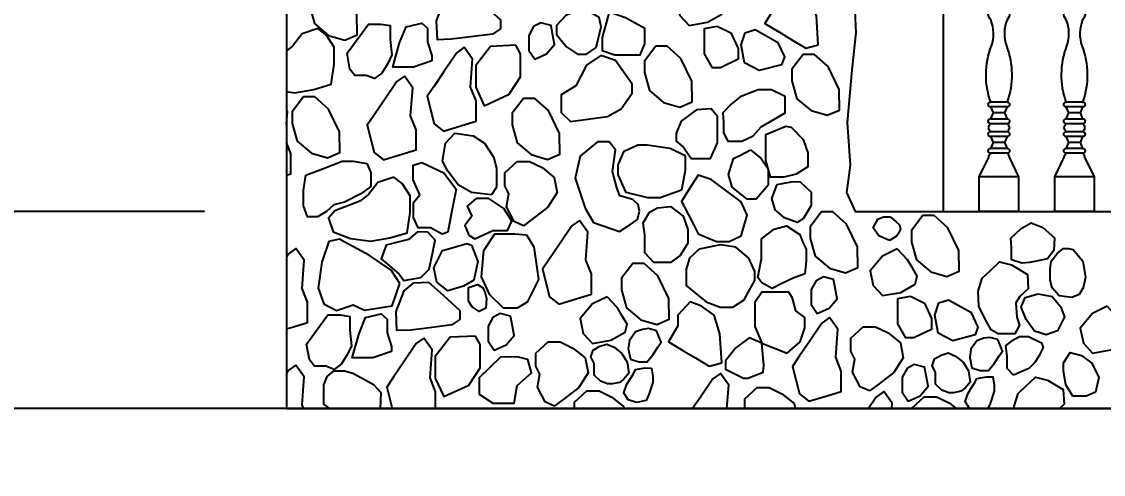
# Model space of a CAD drawing. Header units: millimetres. Extents: x -251401 to 377140, y -30451 to 275830.
# Drawn here: x 219047 to 222342, y -3140 to -1763 of the extents above; entities that cross this region are included whole.
import ezdxf

# ---------------------------------------------------------------- set-up
doc = ezdxf.new("R2010")
doc.units = ezdxf.units.MM
for name, color, linetype in [('0-S1', 1, 'Continuous'), ('0-S3', 3, 'Continuous'), ('0-S8', 8, 'Continuous'), ('A-DIMENSIONS', 30, 'Continuous'), ('A-DOORS', 2, 'Continuous'), ('A-WALL', 4, 'Continuous')]:
    doc.layers.add(name, color=color, linetype=linetype)
doc.styles.add('LEROY', font='simplex.shx')
doc.dimstyles.new('DIM100', dxfattribs={"dimscale": 0, "dimtxt": 220, "dimasz": 180, "dimexe": 220, "dimexo": 250, "dimgap": 1, "dimtad": 1, "dimtoh": 1, "dimlfac": 0.001, "dimzin": 1, "dimdsep": 46, "dimtxsty": 'LEROY', "dimblk1": 'ORIGIN', "dimblk2": 'ORIGIN', "dimsah": 1, "dimcen": 0.18, "dimclrd": 30, "dimclre": 30, "dimclrt": 7, "dimazin": 0, "dimtfac": 1, "dimtix": 1, "dimtmove": 1, "dimatfit": 3, "dimfxl": 1, "dimtvp": 1, "dimtolj": 2, "dimtzin": 0, "dimarcsym": 0})

# ---------------------------------------------------------------- blocks, each defined once
blk = doc.blocks.new('2H2H2H2')
at = {"layer": '0-S8', "color": 8}
for points in [[(7380.1, 1107.4), (7385.8, 1195.7), (7403.5, 1252.8), (7442, 1280.1), (7476.6, 1292.9), (7513.6, 1252.8), (7513.6, 1219.8), (7542.5, 1171.6), (7493.2, 1142.1), (7460.3, 1122.3), (7417.8, 1096.8)], [(7729.3, 1308.7), (7773.8, 1286.4), (7811.2, 1241.9), (7801.7, 1196.6), (7773.8, 1166.3), (7717.6, 1176), (7674.4, 1200.8), (7667.7, 1225.1), (7681.9, 1248.3), (7698, 1274.7)], [(8785.8, 1200.1), (8819.3, 1269.6), (8861.1, 1306.6), (8895.7, 1306.6), (8930.2, 1261.6), (8930.2, 1226.3), (8915, 1171.6), (8871.6, 1135.5), (8822.5, 1121), (8784.8, 1137.1)], [(8444.1, 1270), (8398.5, 1228.8), (8348.4, 1183.4), (8348.4, 1155.8), (8372.7, 1139.5), (8456.1, 1129.2), (8498.3, 1124), (8540.3, 1122.3), (8542.6, 1180.1), (8518.4, 1243), (8488.2, 1267.8)], [(8017.1, 1206.2), (8038.7, 1129.2), (8038.7, 1090.2), (7999.8, 1076.4), (7922.7, 1076.4), (7908.9, 1110.1), (7908.9, 1156.8), (7966.9, 1188.8)], [(8069, 1202.7), (8095.8, 1218.3), (8149.5, 1196.6), (8177.2, 1165.5), (8177.2, 1138.7), (8146.9, 1101.5), (8114, 1079), (8086.3, 1079), (8056.9, 1098.9), (8041.5, 1161.8), (8047.5, 1190.4)], [(7572.5, 1153.5), (7504.4, 1115.7), (7483, 1070.4), (7491.8, 1046.4), (7559.9, 1028.8), (7604.6, 1052.1), (7614.7, 1106.9), (7602.7, 1144)], [(7688.4, 1164.2), (7646.2, 1143.4), (7624.1, 1096.2), (7624.1, 1063.4), (7678.3, 1037.6), (7702.3, 1037.6), (7726.8, 1079.8), (7726.8, 1127.7), (7726.8, 1157.3)], [(8225.6, 1174.5), (8247.6, 1162.5), (8262.2, 1135.8), (8262.2, 1090.2), (8243.9, 1063), (8207.7, 1079.2), (8183.1, 1108), (8189.4, 1141), (8194.2, 1166.2)], [(8556.7, 1058.5), (8613.4, 1039.1), (8676, 1039.1), (8655.2, 1113.6), (8635.7, 1161.9), (8587.8, 1173), (8570.2, 1157.5), (8570.2, 1115.5), (8556.9, 1074.3)], [(8691, 1050.6), (8709.3, 1021.2), (8731.5, 1004.2), (8757, 1014), (8791.6, 1014), (8806.7, 1033), (8815.2, 1081.3), (8750.4, 1170.2), (8712.5, 1170.2), (8683.8, 1165.6), (8683.8, 1123.8), (8678.9, 1076.2)], [(7765.4, 996.2), (7798.9, 1065.7), (7840.7, 1102.7), (7875.2, 1102.7), (7909.8, 1057.7), (7909.8, 1022.4), (7894.5, 967.8), (7851.1, 931.6), (7802.1, 917.2), (7764.3, 933.2)], [(8301, 1105.8), (8378, 1102.5), (8423.6, 1044), (8423.6, 977.8), (8397.6, 921.4), (8321.5, 956.6), (8286.9, 1009.3), (8286.9, 1079.8)], [(8458.2, 1099.5), (8481.4, 1082.7), (8519.3, 1026.9), (8549.3, 982.7), (8571.2, 950.6), (8549.8, 866.9), (8521.4, 844.8), (8465.6, 861.7), (8422.3, 874.7), (8422.4, 936.4), (8439.2, 978.5), (8433, 1063.9)], [(7316.1, 971.6), (7349.6, 1041.1), (7391.4, 1078.1), (7426, 1078.1), (7460.5, 1033.1), (7460.5, 997.8), (7445.3, 943.2), (7401.9, 907), (7352.8, 892.6), (7315.1, 908.6)], [(7980.6, 912.2), (7946.5, 959.5), (7946.5, 986.9), (7998.1, 1059.4), (8042.1, 1074.8), (8086.1, 1045.1), (8119, 982.5), (8163, 955.1), (8163, 901.3), (8134.4, 873.8), (8022.3, 889.2)], [(8640.7, 1012), (8663.9, 995.2), (8701.8, 939.4), (8731.9, 895.1), (8753.7, 863), (8732.4, 779.4), (8703.9, 757.3), (8648.1, 774.1), (8604.9, 787.2), (8604.9, 848.9), (8621.8, 891), (8615.5, 976.4)], [(7523, 969.9), (7562.8, 970.4), (7618, 948.8), (7645.4, 926.7), (7670.4, 900.5), (7669.3, 871.5), (7669.3, 839.1), (7655.6, 814.1), (7612.9, 814.1), (7578.8, 830.6), (7553.7, 857.3), (7523, 875.5), (7480.8, 900.5), (7480.8, 927.8), (7480.8, 950)], [(8168.5, 837.6), (8202, 907.1), (8243.8, 944), (8278.4, 944), (8312.9, 899.1), (8312.9, 863.7), (8297.7, 809.1), (8254.3, 773), (8205.2, 758.5), (8167.5, 774.6)], [(8837.9, 842), (8871.4, 911.5), (8913.2, 948.4), (8947.8, 948.4), (8982.3, 903.4), (8982.3, 868.1), (8967.1, 813.5), (8923.7, 777.3), (8874.6, 762.9), (8836.9, 779)], [(7751.4, 909.1), (7798.2, 875.3), (7813.4, 838.6), (7813.4, 814.1), (7790.3, 796.1), (7767.3, 761.5), (7724, 761.5), (7708.9, 761.5), (7686.6, 809), (7686.6, 848.6), (7686.6, 889), (7706.7, 912)], [(7463.2, 856.9), (7426.3, 818.5), (7411.8, 778), (7411.8, 736.1), (7448, 713.6), (7485, 704.2), (7525.5, 704.2), (7540, 755.6), (7540, 805.5), (7540, 834.5), (7479.2, 859.1)], [(8375.8, 650.3), (8436.6, 658), (8477, 681.4), (8508.6, 722.7), (8525.1, 753.3), (8515.4, 807.8), (8486.7, 838.4), (8430.8, 830.6), (8397.2, 808.3), (8368.5, 764.5), (8360.2, 730.5), (8360.2, 673.6)], [(7831.4, 792.3), (7786, 770), (7786, 724.7), (7796.8, 664.9), (7861.7, 641.9), (7899.1, 641.9), (7965.4, 657.7), (7989.9, 711), (7989.9, 741.9), (7971.2, 783.7), (7930.1, 802.4), (7901.3, 802.4)], [(7925, 600.7), (7928.6, 621.2), (7944.9, 636.1), (7984.6, 647.8), (7993.5, 671.6), (8006.4, 722), (7997.9, 787.8), (8016.6, 811.6), (8052.4, 811.6), (8105.7, 767.9), (8120.5, 701.6), (8090.4, 610.2), (8064.3, 566.6), (7985.4, 539.3), (7954.2, 559.8), (7930.5, 575.3)], [(7586.3, 787.4), (7554.5, 761.4), (7532.7, 729.9), (7532.7, 680.3), (7568.9, 637.6), (7596.5, 637.6), (7642.8, 673.8), (7653.7, 712.2), (7638.5, 760.7), (7618.9, 770.1)], [(8278.2, 556.7), (8306.6, 569.4), (8329.8, 613.9), (8322.2, 653.9), (8334.9, 678.1), (8334.9, 717.6), (8297.4, 752), (8260, 752), (8221.5, 733.3), (8184.1, 703.4), (8175.4, 657.4), (8203.8, 612.9), (8252.4, 575.5)], [(8525.8, 530.5), (8561.2, 550), (8598.7, 550), (8613.2, 581.6), (8613.2, 627.2), (8593.9, 650.6), (8613.7, 696.4), (8613.7, 741), (8587.3, 748.6), (8520.3, 717.7), (8483.3, 667.5), (8497, 596.5), (8508.4, 537.4)], [(8754.7, 745.9), (8743.2, 719), (8743.2, 676.2), (8773.7, 653.7), (8822.7, 628.1), (8855.4, 619.7), (8877.9, 599.4), (8905.7, 583.5), (8936.2, 583.5), (8948.1, 617), (8948.1, 664.3), (8940.6, 710.2), (8887.2, 730.9), (8830.5, 752.9), (8797.1, 752.9)], [(7615.4, 525.9), (7596.8, 588.4), (7615.4, 628.9), (7650.8, 655.5), (7706.8, 697.7), (7746, 710.8), (7775.3, 664.5), (7796.7, 630.5), (7765.5, 570.1), (7745.9, 532.3), (7689.8, 508.3), (7651.6, 508.3)], [(8672.6, 704.3), (8721.2, 688.4), (8750.3, 651.3), (8776, 631.3), (8820.6, 614.1), (8852.8, 601.8), (8871.5, 579.8), (8857.8, 538.1), (8805.2, 518.1), (8742.9, 509.6), (8685.1, 519.3), (8632.5, 535.3), (8622.8, 596.4), (8622.8, 647.8), (8648, 685.5)], [(7436.1, 691.1), (7402.3, 659), (7402.3, 618.3), (7426.3, 577.6), (7444.7, 566.2), (7483.1, 580.5), (7511.8, 604.5), (7522.1, 639.5), (7504.9, 681.9), (7463, 690.5)], [(8426.4, 516.3), (8371.6, 541.6), (8326.4, 541.6), (8313.7, 570), (8338.1, 608.6), (8383.3, 639.5), (8422.3, 639.5), (8449.2, 616.2), (8434.9, 585.2), (8457, 557), (8444.9, 527.4)], [(7260.7, 492), (7294.2, 561.5), (7336, 598.5), (7370.6, 598.5), (7405.1, 553.5), (7405.1, 518.2), (7389.8, 463.6), (7346.5, 427.4), (7297.4, 413), (7259.7, 429)], [(7830.2, 615), (7791.4, 585.4), (7777.1, 545.4), (7777.1, 503.8), (7800.5, 465.6), (7830.2, 444.5), (7880.9, 444.5), (7908.3, 474.2), (7908.3, 527.8), (7914, 565.4), (7894.6, 597.9), (7870.1, 611)], [(6696, 551.3), (6660.6, 519.6), (6662.5, 481.6), (6682.1, 456.3), (6720.7, 448.1), (6738.1, 444.4), (6760, 442.4), (6791.6, 452.5), (6791.6, 489.9), (6793.5, 518.3), (6761.9, 548.1), (6732.1, 565.2)], [(6952, 480.9), (6985.5, 550.4), (7027.3, 587.3), (7061.9, 587.3), (7096.4, 542.4), (7096.4, 507), (7081.2, 452.4), (7037.8, 416.3), (6988.7, 401.8), (6951, 417.9)], [(7163.4, 511.7), (7195.3, 526.2), (7213, 549.7), (7199, 576.7), (7181.1, 583.5), (7161.6, 583.5), (7143.6, 569.5), (7132.5, 559.6), (7130, 546), (7136.8, 531.5), (7141.7, 524.4)], [(8107.1, 572.8), (8130.3, 556), (8168.2, 500.2), (8198.3, 456), (8220.1, 423.9), (8198.8, 340.2), (8170.3, 318.1), (8114.5, 335), (8071.2, 348), (8071.3, 409.7), (8088.2, 451.8), (8081.9, 537.2)], [(7427.2, 505.6), (7417.5, 485.5), (7417.5, 448.7), (7421.4, 409.8), (7456.3, 396.9), (7488.7, 381.4), (7520.7, 366), (7552.2, 382.7), (7563.8, 398.8), (7552.8, 455.8), (7552.8, 480.4), (7552.8, 517.2), (7514.6, 545.7), (7477.1, 556.1), (7447.3, 536.7), (7436.2, 529.4)], [(8268.9, 528.5), (8246.5, 492.7), (8231.9, 392.6), (8266.5, 323.5), (8296.9, 305.3), (8338.7, 305.3), (8380.6, 346.5), (8406.1, 401.1), (8398.8, 481.2), (8365.4, 531.5), (8304.7, 531.5)], [(8569.3, 537.1), (8600.9, 538), (8628.5, 514.3), (8661.1, 506.1), (8696.1, 497.2), (8711.3, 456.3), (8686.2, 434.8), (8656.5, 409.3), (8642.5, 390.4), (8590.5, 398.6), (8565.1, 424.4), (8556.5, 466.7), (8547.2, 512.2)], [(7591.4, 457.6), (7631.4, 491), (7678.3, 498.9), (7743.3, 485.2), (7772.2, 457.8), (7782.3, 424.6), (7782.3, 374.8), (7747.7, 346.6), (7721.7, 325.5), (7679.1, 309.1), (7640.8, 309.1), (7605.4, 331.4), (7586.6, 366.1), (7573.8, 389.8), (7573.8, 417.3)], [(8436.2, 497), (8417.3, 448), (8429.4, 391.1), (8460.4, 372.2), (8508.6, 358.4), (8542.2, 385.1), (8551.4, 428.4), (8524.2, 481.6), (8478.2, 494.3), (8450.3, 502.1)], [(8654.3, 381), (8681.3, 421.4), (8746.8, 465.7), (8822.3, 506.9), (8838.7, 515.8), (8870.4, 508.3), (8892.3, 445.6), (8903.7, 366.6), (8885.6, 318.6), (8847.1, 298.6), (8796.7, 316.2), (8762.4, 300.1), (8677.7, 312.4)], [(6603.6, 484), (6574.9, 448.6), (6565.9, 399.2), (6573.8, 367.2), (6586.1, 347.5), (6607.5, 338), (6646.3, 343.6), (6667.6, 367.7), (6673.8, 391.3), (6673.8, 426.7), (6671, 449.2), (6651.9, 473.3), (6633.3, 486.8), (6617.6, 487.4)], [(7140, 486.5), (7184.6, 464.2), (7222, 419.7), (7212.5, 374.3), (7184.6, 344.1), (7128.4, 353.8), (7085.2, 378.6), (7078.5, 402.9), (7092.6, 426.1), (7108.8, 452.5)], [(6791.6, 437.5), (6743.3, 408.5), (6740.8, 364.2), (6765.8, 340.9), (6778.7, 322.3), (6775.5, 278.1), (6767.4, 253.9), (6781.9, 228.1), (6803.7, 228.1), (6832.7, 228.1), (6853.6, 239.4), (6871.4, 272.4), (6891.5, 311.9), (6893.1, 357.8), (6881, 397.2), (6856.9, 419.8), (6828.3, 446.4)], [(7835.4, 335.1), (7868.9, 404.6), (7910.7, 441.6), (7945.2, 441.6), (7979.8, 396.6), (7979.8, 361.3), (7964.5, 306.7), (7921.1, 270.5), (7872.1, 256.1), (7834.3, 272.1)], [(7364.7, 401), (7386.7, 388.9), (7401.4, 362.2), (7401.4, 316.6), (7383.1, 289.4), (7346.9, 305.7), (7322.3, 334.5), (7328.6, 367.5), (7333.4, 392.7)], [(8390.9, 335.2), (8392.7, 306.1), (8413.4, 295.8), (8434.2, 309.9), (8445.6, 327.5), (8445.6, 351.3), (8445, 368.6), (8418.2, 378), (8402.6, 368.9), (8396.1, 355.2)], [(8567.4, 385), (8521.9, 343.8), (8471.7, 298.4), (8471.7, 270.8), (8496.1, 254.5), (8579.4, 244.2), (8621.6, 239), (8663.6, 237.3), (8665.9, 295.1), (8641.8, 358), (8611.6, 382.8)], [(6710.2, 348.9), (6668.3, 340.9), (6642.5, 311.1), (6630.5, 279.7), (6651.4, 237), (6686.1, 224.9), (6721.5, 236.2), (6747.3, 270.8), (6762.6, 308.7), (6750.5, 338.4)], [(6983.3, 331.3), (6915.2, 293.5), (6893.8, 248.2), (6902.6, 224.2), (6970.7, 206.6), (7015.4, 229.9), (7025.5, 284.7), (7013.5, 321.8)], [(7099.2, 342), (7057, 321.2), (7034.9, 274), (7034.9, 241.2), (7089.1, 215.4), (7113.1, 215.4), (7137.6, 257.6), (7137.6, 305.5), (7137.6, 335.1)], [(7469.6, 354.9), (7552.3, 354.9), (7573, 322.5), (7573, 250.1), (7551.6, 199.5), (7475, 168.9), (7434.9, 203.2), (7421.1, 245.5), (7421.1, 277.5), (7448.1, 298), (7458.3, 335.9)], [(8023.4, 340.7), (8067.9, 318.5), (8105.3, 273.9), (8095.8, 228.6), (8067.9, 198.4), (8011.7, 208.1), (7968.5, 232.8), (7961.8, 257.2), (7976, 280.3), (7992.1, 306.8)], [(6500.4, 311.4), (6545, 289.1), (6582.4, 244.6), (6572.8, 199.3), (6545, 169), (6488.8, 178.7), (6445.6, 203.5), (6438.9, 227.8), (6453, 251), (6469.2, 277.5)], [(7674.3, 139.4), (7679.9, 227.8), (7697.6, 284.8), (7736.2, 312.1), (7770.7, 325), (7807.7, 284.8), (7807.7, 251.9), (7836.6, 203.7), (7787.3, 174.1), (7754.4, 154.3), (7712, 128.8)], [(7346.1, 277.2), (7369.3, 260.3), (7407.2, 204.6), (7437.3, 160.3), (7459.1, 128.2), (7437.8, 44.6), (7409.3, 22.5), (7353.5, 39.3), (7310.2, 52.4), (7310.3, 114), (7327.2, 156.1), (7320.9, 241.6)], [(8348.9, 289.5), (8370.9, 277.5), (8385.6, 250.8), (8385.6, 205.2), (8367.2, 178), (8331.1, 194.2), (8306.4, 223), (8312.7, 256), (8317.5, 281.2)], [(8680.1, 173.5), (8736.7, 154.1), (8799.4, 154.1), (8778.5, 228.6), (8759.1, 276.9), (8711.2, 288), (8693.5, 272.5), (8693.5, 230.6), (8680.3, 189.3)], [(8814.3, 165.6), (8832.6, 136.2), (8854.8, 119.3), (8880.3, 129.1), (8915, 129.1), (8930, 148), (8938.5, 196.3), (8873.8, 285.2), (8835.9, 285.2), (8807.1, 280.6), (8807.1, 238.8), (8802.2, 191.2)], [(7224.4, 53.7), (7252.7, 66.4), (7276, 110.9), (7268.4, 150.9), (7281, 175.1), (7281, 214.6), (7243.6, 249), (7206.1, 249), (7167.7, 230.3), (7130.2, 200.4), (7121.6, 154.4), (7149.9, 109.9), (7198.5, 72.5)], [(7872.8, 236.8), (7897.1, 243.7), (7915.5, 241), (7937.1, 233.7), (7955, 207.3), (7958.7, 182.6), (7952.4, 151), (7927.1, 142.6), (7901.8, 142.6), (7883.9, 164.1), (7869.1, 187.3), (7859.1, 202.1)], [(6785.4, 102.3), (6804.5, 122.6), (6804.5, 159.5), (6808.9, 191.3), (6787.9, 208.5), (6767.5, 219.4), (6739.8, 219.4), (6700, 200.6), (6695.1, 186.3), (6708, 159.5), (6721, 140.7), (6738.5, 121.9)], [(6833.1, 210), (6857.4, 216.8), (6875.8, 214.2), (6897.4, 206.8), (6915.3, 180.5), (6919, 155.7), (6912.7, 124.2), (6887.4, 115.7), (6862.1, 115.7), (6844.2, 137.3), (6829.5, 160.5), (6819.4, 175.2)], [(7546.4, 132), (7551.6, 199.5), (7590.3, 215), (7630.8, 185), (7662.9, 145.7), (7662.9, 120), (7608.2, 92.7), (7594.6, 92.7), (7548, 111.1)], [(8184.1, 7.9), (8212.4, 20.5), (8235.7, 65.1), (8228.1, 105), (8240.7, 129.3), (8240.7, 168.8), (8203.3, 203.2), (8165.8, 203.2), (8127.4, 184.4), (8089.9, 154.6), (8081.3, 108.6), (8109.6, 64), (8158.2, 26.6)], [(8424.3, 220.8), (8501.4, 217.6), (8547, 159), (8547, 92.8), (8520.9, 36.4), (8444.8, 71.6), (8410.2, 124.3), (8410.2, 194.8)], [(6578.7, 161.9), (6547.2, 138), (6525.8, 95.1), (6535.9, 50.4), (6564.2, 37.9), (6604.5, 37.9), (6626, 72.5), (6633.5, 114), (6633.5, 139.2), (6613.4, 170.7)], [(6962.3, 160.1), (6938.4, 141.3), (6923, 114.9), (6917.9, 80.7), (6932.2, 63.1), (6945.6, 53.1), (6967.3, 48.5), (6982.4, 48.5), (7004.1, 56.4), (7023.3, 74.8), (7022.9, 101.6), (7022.9, 110.8), (7033, 130.4), (7025.9, 151.3), (7005.4, 163), (6984.4, 169.3)], [(8002, 186.9), (7978.1, 168.1), (7962.7, 141.8), (7957.6, 107.5), (7971.9, 89.9), (7985.2, 79.9), (8007, 75.3), (8022, 75.3), (8043.8, 83.3), (8063, 101.6), (8062.6, 128.4), (8062.6, 137.6), (8072.7, 157.2), (8065.5, 178.1), (8045, 189.8), (8024.1, 196.1)], [(7087.8, 134.6), (7109.9, 122.5), (7124.5, 95.8), (7124.5, 50.2), (7106.2, 23), (7070, 39.2), (7045.4, 68.1), (7051.7, 101), (7056.5, 126.2)], [(8346.5, 157.6), (8412.9, 93.3), (8412.9, 44.5), (8370.9, 16.3), (8306.5, 16.3), (8297.6, 70.5), (8253.8, 108.8), (8264.7, 149.2), (8292.8, 156.8)], [(7888.2, 123.5), (7884.1, 98.4), (7884.1, 79.9), (7896.7, 42.7), (7904, 24.6), (7934.3, 19), (7959.5, 27.2), (7972, 48.2), (7963.5, 74), (7954.3, 88.8), (7943.3, 106.3), (7936.9, 118.7), (7907.7, 123.9)]]:
    blk.add_lwpolyline(points, close=True, dxfattribs=at)
for points in [[(9000, 965.1), (8974.2, 961.5), (8916.5, 971.3), (8863.9, 987.3), (8854.1, 1048.4), (8854.1, 1099.8), (8879.3, 1137.5), (8903.9, 1156.3), (8952.5, 1140.4), (8981.6, 1103.2), (9000, 1089)], [(9000, 865.5), (8997.2, 903.9), (9000, 907.9)], [(9000, 710.6), (8986.5, 714.7), (8986.6, 776.3), (9000, 809.8)], [(9000, 242.7), (8978.8, 249.1), (8935.5, 262.2), (8935.6, 323.8), (8952.5, 366), (8946.2, 451.4), (8971.4, 487), (8994.6, 470.2), (9000, 462.2)], [(8545.7, 0), (8545.7, 51.4), (8562.6, 93.5), (8556.3, 178.9), (8581.5, 214.5), (8604.7, 197.7), (8642.6, 141.9), (8672.7, 97.7), (8694.5, 65.6), (8677.8, 0)], [(8947.9, 0), (8952.5, 11.5), (8946.2, 96.9), (8971.4, 132.5), (8994.6, 115.7), (9000, 107.7)], [(7658.3, 0), (7653, 71.6), (7678.2, 107.2), (7701.4, 90.3), (7739.3, 34.6), (7762.8, 0)], [(8713.5, 0), (8711.1, 48.5), (8732.3, 71.2), (8760.2, 86.6), (8797.4, 107.2), (8823.1, 113.5), (8857.8, 113.5), (8876.7, 97.3), (8887.5, 72.9), (8887.5, 13.3), (8869, 0), (8868.9, 0)], [(6783.5, 0), (6783.8, 7), (6771.7, 46.5), (6747.5, 69), (6719, 95.6), (6682.3, 86.7), (6633.9, 57.8), (6631.5, 13.5), (6645.9, 0)], [(6918.8, 0), (6919.8, 0.3), (6932.3, 21.4), (6923.8, 47.2), (6914.6, 62), (6903.6, 79.5), (6897.2, 91.9), (6868.1, 97), (6848.5, 96.7), (6844.4, 71.6), (6844.4, 53.1), (6857, 15.8), (6863.4, 0)], [(7095.3, 0), (7095.3, 1.8), (7057.9, 36.2), (7020.4, 36.2), (6981.9, 17.5), (6960, 0)], [(7156.4, 0), (7155.2, 16.4), (7180.4, 52), (7203.6, 35.1), (7227.5, 0)], [(7604.2, 0), (7604.2, 29.4), (7566.7, 63.8), (7529.3, 63.8), (7490.8, 45.1), (7453.4, 15.3), (7450.5, 0)], [(8122.8, 0), (8122.8, 19.4), (8085.3, 53.8), (8047.9, 53.8), (8009.4, 35), (7971.9, 5.2), (7971, 0)]]:
    blk.add_lwpolyline(points, dxfattribs=at)
blk = doc.blocks.new('42h24h24h')
at = {"layer": '0-S1'}
blk.add_lwpolyline([(-31, 255, 0.271162), (-25, 243, 1), (-25, 228), (-17, 210), (-25, 192, 1), (-25, 177, 0.271162), (-31, 165), (-60, 105), (-60, 0), (60, 0), (60, 105), (31, 165, 0.271162), (25, 177, 1), (25, 192), (17, 210), (25, 228, 1), (25, 243, 0.271162), (31, 255, 0.271162), (25, 267, 1), (25, 282), (17, 300), (25, 318, 1), (25, 333, 0.178343), (22.9, 503.8, -0.1837), (25, 583, 0.355556), (25, 628, 0.271162), (31, 640, 0.271162), (25, 652, 1), (25, 667), (17, 685), (25, 703, 1), (25, 718, 0.271162), (31, 730, 0.271162), (25, 742, 1), (25, 757), (17, 775), (25, 793, 1), (25, 808, 0.271162), (31, 820), (60, 880), (60, 1000), (-60, 1000), (-60, 880), (-31, 820, 0.271162), (-25, 808, 1), (-25, 793), (-17, 775), (-25, 757, 1), (-25, 742, 0.271162), (-31, 730, 0.271162), (-25, 718, 1), (-25, 703), (-17, 685), (-25, 667, 1), (-25, 652, 0.271162), (-31, 640, 0.271162), (-25, 628, 0.355556), (-25, 583, -0.1837), (-22.9, 503.8, 0.178343), (-25, 333, 1), (-25, 318), (-17, 300), (-25, 282, 1), (-25, 267, 0.271162)], format="xyb", close=True, dxfattribs=at)
for points in [[(-60, 880), (60, 880)], [(-25, 808), (25, 808)], [(-25, 793), (25, 793)], [(-17, 775), (17, 775)], [(-25, 757), (25, 757)], [(-25, 742), (25, 742)], [(-25, 718), (25, 718)], [(-25, 703), (25, 703)], [(-25, 667), (25, 667)], [(17, 685), (-17, 685)], [(25, 652), (-25, 652)], [(-25, 628), (25, 628)], [(-25, 333), (25, 333)], [(-25, 318), (25, 318)], [(-17, 300), (17, 300)], [(25, 282), (-25, 282)], [(-25, 267), (25, 267)], [(25, 243), (-25, 243)], [(-25, 228), (25, 228)], [(-17, 210), (17, 210)], [(-25, 192), (25, 192)], [(-25, 177), (25, 177)], [(-60, 105), (60, 105)]]:
    blk.add_lwpolyline(points, dxfattribs=at)
blk = doc.blocks.new('USER ARROW 100')
at = {"layer": 'A-DIMENSIONS'}
for q in [(-200, 0), (200, 0)]:
    blk.add_line((0, 0), q, dxfattribs=at)
for points in [[(0, 0), (0, 200)], [(0, 0), (0, -200)]]:
    blk.add_lwpolyline(points, dxfattribs=at)
blk.add_circle((0, 0), 90, dxfattribs=at)
blk = doc.blocks.new('*D163')
at = {"layer": 'A-DIMENSIONS', "color": 30, "transparency": 16777216}
for p, q in [((221903.5, 3059.9), (216177, 3059.9)), ((216177, -2939.1), (216177, 3058.9)), ((219603.5, -2940.1), (216177, -2940.1))]:
    blk.add_line(p, q, dxfattribs=at)
at = {"layer": 'Defpoints', "color": 0, "transparency": 16777216}
for p in [(216177, 3059.9), (222153.5, 3059.9), (219853.5, -2940.1)]:
    blk.add_point(p, dxfattribs=at)
at = {"layer": 'A-DIMENSIONS', "color": 30, "transparency": 16777216}
for p, rotation in [((216177, 3059.9), 90), ((216177, -2940.1), 270)]:
    blk.add_blockref('USER ARROW 100', p, dxfattribs=dict(at, rotation=rotation))
at = {"layer": 'A-DIMENSIONS', "color": 7, "transparency": 16777216, "insert": (215967, 59.9), "char_height": 220, "attachment_point": 5, "rotation": 90, "style": 'LEROY'}
blk.add_mtext('\\A2;6.00 METERS', dxfattribs=at)
blk = doc.blocks.new('*D164')
at = {"layer": 'A-DIMENSIONS', "color": 30, "transparency": 16777216}
for p, q in [((217177, -2339.1), (217177, -2338.1)), ((219603.5, -2340.1), (217177, -2340.1)), ((217177, -2940.1), (217177, -2340.1)), ((219603.5, -2940.1), (217177, -2940.1)), ((217177, -2941.1), (217177, -2942.1))]:
    blk.add_line(p, q, dxfattribs=at)
at = {"layer": 'Defpoints', "color": 0, "transparency": 16777216}
for p in [(217177, -2340.1), (219853.5, -2340.1), (219853.5, -2940.1)]:
    blk.add_point(p, dxfattribs=at)
at = {"layer": 'A-DIMENSIONS', "color": 30, "transparency": 16777216}
for p, rotation in [((217177, -2340.1), 270), ((217177, -2940.1), 90)]:
    blk.add_blockref('USER ARROW 100', p, dxfattribs=dict(at, rotation=rotation))
at = {"layer": 'A-DIMENSIONS', "color": 7, "transparency": 16777216, "insert": (216967, -2640.1), "char_height": 220, "attachment_point": 5, "rotation": 90, "style": 'LEROY'}
blk.add_mtext('\\A2;0.60', dxfattribs=at)
blk = doc.blocks.new('*D165')
at = {"layer": 'A-DIMENSIONS', "color": 30, "transparency": 16777216}
for p, q in [((218853.5, 159.9), (217177, 159.9)), ((217177, 158.9), (217177, -2339.1)), ((219603.5, -2340.1), (217177, -2340.1))]:
    blk.add_line(p, q, dxfattribs=at)
at = {"layer": 'Defpoints', "color": 0, "transparency": 16777216}
for p in [(219103.5, 159.9), (217177, -2340.1), (219853.5, -2340.1)]:
    blk.add_point(p, dxfattribs=at)
at = {"layer": 'A-DIMENSIONS', "color": 30, "transparency": 16777216}
for p, rotation in [((217177, 159.9), 90), ((217177, -2340.1), 270)]:
    blk.add_blockref('USER ARROW 100', p, dxfattribs=dict(at, rotation=rotation))
at = {"layer": 'A-DIMENSIONS', "color": 7, "transparency": 16777216, "insert": (216967, -1090.1), "char_height": 220, "attachment_point": 5, "rotation": 90, "style": 'LEROY'}
blk.add_mtext('\\A2;2.50', dxfattribs=at)
blk = doc.blocks.new('*D166')
at = {"layer": 'A-DIMENSIONS', "color": 30, "transparency": 16777216}
for p, q in [((218853.5, 159.9), (216677, 159.9)), ((216677, -2939.1), (216677, 158.9)), ((219603.5, -2940.1), (216677, -2940.1))]:
    blk.add_line(p, q, dxfattribs=at)
at = {"layer": 'Defpoints', "color": 0, "transparency": 16777216}
for p in [(216677, 159.9), (219103.5, 159.9), (219853.5, -2940.1)]:
    blk.add_point(p, dxfattribs=at)
at = {"layer": 'A-DIMENSIONS', "color": 30, "transparency": 16777216}
for p, rotation in [((216677, 159.9), 90), ((216677, -2940.1), 270)]:
    blk.add_blockref('USER ARROW 100', p, dxfattribs=dict(at, rotation=rotation))
at = {"layer": 'A-DIMENSIONS', "color": 7, "transparency": 16777216, "insert": (216467, -1390.1), "char_height": 220, "attachment_point": 5, "rotation": 90, "style": 'LEROY'}
blk.add_mtext('\\A2;3.10', dxfattribs=at)

msp = doc.modelspace()

# ---------------------------------------------------------------- linework, layer by layer
at = {"layer": '0-S3', "color": 3}
msp.add_line((377139.5, -2940.144), (-19812.5, -2940.144), dxfattribs=at)
at = {"layer": 'A-WALL'}
msp.add_lwpolyline([(227853.5, 159.856), (219853.5, 159.856), (219853.5, -2940.144), (227853.5, -2940.144)], close=True, dxfattribs=at)
msp.add_lwpolyline([(222653.5, -340.144, 0.375), (221853.5, -340.144), (221853.5, -2340.144), (222653.5, -2340.144)], format="xyb", close=True, dxfattribs=at)
at = {"layer": 'A-WALL', "color": 1}
msp.add_lwpolyline([(221595.779, -1550.402), (221587.356, -1578.332), (221585.557, -1646.962), (221583.982, -1707.069), (221588.067, -1796.688), (221575.821, -1909.552), (221561.403, -2069.468), (221570.276, -2199.393), (221559.094, -2282.753), (221585.516, -2340.144), (221603.5, -2340.144), (221853.5, -2340.144)], dxfattribs=at)

# ---------------------------------------------------------------- block references
at = {"layer": 'A-DOORS', "xscale": -1}
for p in [(222023.5, -2340.144), (222253.5, -2340.144)]:
    msp.add_blockref('42h24h24h', p, dxfattribs=at)
at = {"layer": 'A-WALL', "xscale": -1}
msp.add_blockref('2H2H2H2', (228853.5, -2940.144), dxfattribs=at)

# ---------------------------------------------------------------- dimensions: what is measured, and where the dimension line sits
at = {"layer": 'A-DIMENSIONS'}
dim = msp.add_linear_dim(base=(216177, 3059.856), p1=(219853.5, -2940.144), p2=(222153.5, 3059.856), angle=90, text='<> METERS', dimstyle='DIM100', override={"dimscale": 1, "dimasz": 1, "dimexe": 0, "dimgap": 100, "dimblk1": 'USER ARROW 100', "dimblk2": 'USER ARROW 100', "dimlwd": 65535, "dimlwe": 65535}, dxfattribs=at)
dim.commit()
dim.dimension.update_dxf_attribs({"geometry": '*D163', "text_midpoint": (215967, 59.856)})
for base, p1, p2, angle, picture, middle in [((216677, 159.856), (219853.5, -2940.144), (219103.5, 159.856), 90, '*D166', (216467, -1390.144)), ((217177, -2340.144), (219103.5, 159.856), (219853.5, -2340.144), 270, '*D165', (216967, -1090.144)), ((217177, -2340.144), (219853.5, -2940.144), (219853.5, -2340.144), 90, '*D164', (216967, -2640.144))]:
    dim = msp.add_linear_dim(base=base, p1=p1, p2=p2, angle=angle, dimstyle='DIM100', override={"dimscale": 1, "dimasz": 1, "dimexe": 0, "dimgap": 100, "dimblk1": 'USER ARROW 100', "dimblk2": 'USER ARROW 100', "dimlwd": 65535, "dimlwe": 65535}, dxfattribs=at)
    dim.commit()
    dim.dimension.update_dxf_attribs({"geometry": picture, "text_midpoint": middle})

doc.saveas('drawing.dxf')
